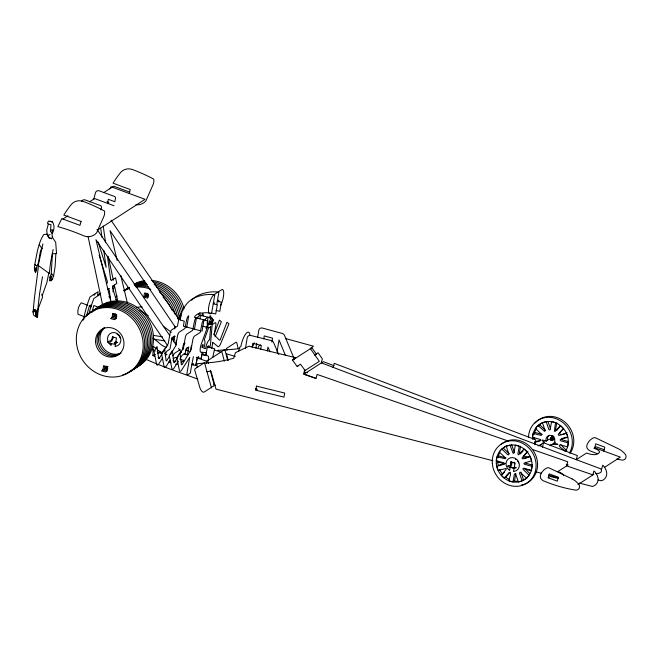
<?xml version="1.0" encoding="UTF-8"?>
<svg xmlns="http://www.w3.org/2000/svg" width="659" height="659" viewBox="0 0 659 659"><rect width="100%" height="100%" fill="white"/><g stroke="black" fill="none" stroke-linecap="round" stroke-linejoin="round"><path stroke-width="0.99" d="M35.578 316.435L35.693 315.661C35.553 314.368 38.148 310.463 34.845 309.376C32.217 310.068 33.09 313.618 33.889 315.389L37.266 317.613L37.72 315.76L36.838 314.195M52.415 253.921L51.221 273.979L52.349 274.325L53.585 276.228L55.125 266.318L55.875 253.641M51.872 232.388L52.407 237.454L51.443 238.739L49.013 238.039L47.094 234.291M515.783 473.524L514.49 481.004M42.489 276.739L39.598 293.519L37.547 311.896L36.402 315.595L35.817 314.681M38.486 265.577C36.822 280.545 34.276 296.278 33.255 310.76M245.42 348.743L247.191 337.869A3.328 3.064 53.7 0 1 250.824 335.497L271.228 340.571A3.328 3.064 53.7 0 1 273.592 342.606L278.765 354.583M252.15 347.268L252.801 343.306L261.302 345.423L260.659 349.385M255.89 348.166L256.697 343.224M257.661 337.284L258.789 330.365A3.328 2.998 60.2 0 1 262.348 328.042L282.258 333.446A3.328 2.998 60.2 0 1 284.556 335.522L294.557 359.69M263.765 338.874L264.243 335.901L272.546 338.158L271.895 342.12M267.307 351.041L267.949 347.071L269.984 351.791M277.093 351.807L279.029 339.912L285.322 355.135M304.252 373.2L304.787 369.921M42.901 243.945L38.206 265.445L48.774 273.139L46.913 282.406L42.3 295.397M104.88 365.992L104.361 368.999L107.302 369.798M114.015 313.659L113.488 316.666L116.437 317.465M106.181 366.042L105.827 368.043L107.796 368.579M115.317 313.709L114.963 315.71L116.923 316.246M111.429 343.454L111.099 345.324L110.572 344.978A7.142 6.499 57.1 0 1 109.666 333.94A7.142 6.499 57.1 0 1 120.127 336.79A7.142 6.499 57.1 0 1 115.622 346.354L115.028 346.395L116.495 337.985L112.565 336.922L111.915 340.654M143.786 297.052L144.486 293.041L148.415 294.112L147.715 298.115L143.786 297.044L147.995 294.318M145.787 293.09L145.26 296.097L148.201 296.896M147.081 293.14L146.735 295.141L148.695 295.677M173.721 341.716L174.742 335.843L172.024 337.606L170.286 347.548A1.664 0.478 -74.8 0 1 169.437 349.484L166.941 351.107L165.327 353.644M175.632 344.352L176.332 340.357M180.138 319.92L181.25 313.519L180.846 313.783A3.328 0.964 -74.8 0 0 179.19 317.424L177.444 326.189L171.661 329.928A3.328 0.964 -74.8 0 0 169.964 333.816L168.259 343.553L159.536 357.911A2.257 0.651 -74.8 0 1 158.621 358.381L157.089 346.494L154 351.354L156.685 364.732A7.15 2.068 -74.8 0 0 159.412 362.961L162.641 357.878M182.568 349.847L183.49 344.08M186.678 327.605L188.738 315.809L188.334 316.065A3.328 0.964 -74.8 0 0 186.678 319.706L184.932 328.47L179.149 332.218A3.328 0.964 -74.8 0 0 177.452 336.098L175.747 345.843L170.615 354.287M183.004 349.427L183.877 344.435M186.522 350.629L187.016 347.804M187.461 354.427L188.762 346.98L186.044 348.743L185.525 351.692A1.664 0.478 -74.8 0 1 184.677 353.636L182.181 355.25L180.031 358.636M190.319 351.7L191.308 346.041M194.479 329.162L196.489 317.663L196.085 317.926A3.328 0.964 -74.8 0 0 194.43 321.567L192.683 330.332L186.901 334.072A3.328 0.964 -74.8 0 0 185.204 337.96L183.499 347.697L179.396 354.451M197.651 318.61L197.988 316.691L200.583 315.01L199.916 318.841M192.988 365.358L193.326 363.406L191.835 364.369L190.303 373.151L187.708 374.831A3.328 0.964 -74.8 0 1 187.098 372.442L189.743 357.31L182.213 369.172A7.15 2.068 -74.8 0 1 179.479 370.943L176.801 357.565L179.882 352.705L181.414 364.592A2.257 0.651 -74.8 0 0 182.329 364.122L191.061 349.764L192.757 340.028A3.328 0.964 -74.8 0 1 194.454 336.139L200.237 332.4L201.983 323.635A3.328 0.964 -74.8 0 1 203.639 319.994L204.043 319.73L202.033 331.222M201.745 315.958L202.486 313.775A3.328 0.964 -74.8 0 1 203.129 315.933M195.863 365.267L197.214 357.54L198.713 356.577L198.375 358.504M205.221 320.587L205.542 318.758L208.145 317.078L207.19 322.564M206.135 328.569L206.481 326.559M201.16 358.414L202.181 352.557M209.315 317.935L210.04 315.842A3.328 0.964 -74.8 0 1 210.691 317.992M208.516 347.721L208.854 345.769L207.363 346.741L205.806 355.638L201.843 354.558L203.326 353.586M216.704 304.746L218.903 292.159L216.646 291.904A43.057 39.227 57.1 0 0 196.283 296.41A30.594 27.867 57.1 0 0 191.604 300.339M208.129 360.44L208.623 357.606A1.598 1.458 57.1 0 0 207.404 355.72L201.959 354.237L201.193 358.628L196.234 357.277M218.508 301.946L218.829 300.117L217.338 301.081L221.408 302.176L219.809 311.328A39.449 35.94 57.1 0 0 216.028 310.529M211.745 348.43L212.799 342.375L217.577 346.272A7.15 2.068 -74.8 0 0 220.312 344.5L228.937 323.8L226.984 322.202L220.378 339.36A2.257 0.651 -74.8 0 1 219.422 340.102L214.117 334.83L215.814 325.093A3.328 0.964 -74.8 0 0 215.213 322.696L211.91 324.838M212.758 357.376L214.62 348.71L207.363 346.741M520.561 446.201L519.358 453.203L520.206 453.952M534.902 444.767L535.767 439.8L334.228 363.364L333.19 367.335L321.295 362.829L322.342 358.85L318.033 352.722L314.895 355.044M542.588 447.28L543.387 442.691L577.333 455.567L576.279 459.677L601.593 469.134L602.779 465.213A14.243 12.793 60.8 0 1 606.058 470.139A8.229 7.397 60.8 0 1 601.099 480.773L598.133 479.925M550.908 440.327L551.723 435.657L553.684 436.192M551.978 438.482L551.863 439.149L551.212 438.968M553.453 437.527L553.338 438.194L552.679 438.013M556.781 422.74L555.578 429.742L556.575 430.459M53.132 249.473L50.578 262.554L49.236 273.716L48.774 273.139M53.313 275.511L52.662 278.848L51.13 280.742L49.689 280.742L49.384 279.861L50.974 278.386L51.41 276.121L50.43 278.106L49.936 278.411L49.433 277.843L51.353 274.02M100.951 209.974L101.453 207.437A1.598 1.458 57.1 0 0 100.374 205.542L85.275 199.957A3.328 3.04 57.1 0 0 81.568 201.506M193.384 356.659L191.86 364.353L195.83 365.531L197.321 358.002L206.819 361.247M205.905 355.259L206.473 352.367M238.682 351.346L239.621 347.359L240.832 346.576A13.056 3.822 -75.4 0 1 245.988 333.561A13.056 3.822 -75.4 0 1 250.025 335.563M525.363 462.288L525.75 463.244L532.563 465.114M534.21 434.339L534.688 432.37L542.308 434.446M548.206 477.833L549.244 473.887L558.305 477.182L557.267 481.128L548.206 477.833L550.438 476.383A7.71 2.447 14.8 0 0 558.494 478.039M603.751 451.077L604.789 447.131L595.728 443.828L594.69 447.774L620.374 457.124L604.468 467.404M93.627 199.693L95.481 192.79A3.328 3.04 57.1 0 1 99.32 190.855L114.427 196.44A1.598 1.458 57.1 0 1 115.498 198.343L114.831 201.72L108.323 199.315L107.359 203.285L108.867 202.313L107.038 201.638M129.213 193.458L130.268 189.537L113.068 183.177L114.221 181.34A109.394 99.666 57.1 0 1 120.935 172.114A12.439 11.335 57.1 0 1 131.973 169.338A182.848 166.587 57.1 0 1 153.753 179.124A9.951 9.061 57.1 0 1 153.069 184.644L145.903 200.88A12.883 11.738 57.1 0 1 135.952 204.702M52.407 279.169L51.229 280.627M86.609 315.636L89.385 305.982L90.884 305.018L90.324 306.946M91.873 312.308L93.875 305.479L99.13 307.531M253.303 345.538L254.16 342.771M50.059 234.563L48.593 235.279L46.665 234.167L43.766 234.53C38.082 243.089 36.92 254.127 34.803 264.251C39.713 271.03 38.675 250.478 41.995 248.443M35.084 264.44C34.128 267.002 34.079 270.198 35.57 272.521M213.92 334.434L219.422 320.134L221.383 321.732L215.106 336.79M33.057 311.641L34.079 310.183L35.668 310.595L36.467 312.514L35.981 316.435M212.066 323.635L213.631 319.87L211.671 318.281M109.888 188.861L111.017 186.728L145.062 199.323L97.318 230.238M169.585 355.975L167.024 360.193A2.257 0.651 -74.8 0 1 166.109 360.671L164.577 348.784L161.496 353.644L164.173 367.022A7.15 2.068 -74.8 0 0 166.908 365.251L170.129 360.168M178.367 356.14L174.775 362.055A2.257 0.651 -74.8 0 1 173.861 362.524L172.328 350.637L169.248 355.498L171.925 368.875A7.15 2.068 -74.8 0 0 174.66 367.104L178.416 361.173M172.823 355.934L174.429 353.389L180.228 349.641M51.138 232.215C51.715 233.747 53.099 230.551 52.514 229.752L51.863 229.612L50.446 231.647L50.982 224.67L48.321 224.085L46.715 230.098L47.176 234.316M52.036 278.658L50.644 280.322L49.623 280.495M561.748 438.581L561.97 439.784L568.783 441.654M502.652 474.225L504.522 472.091M520.594 453.746L523.081 450.904M505.708 477.149L510.066 472.174M528.007 451.695C521.755 456.242 521.936 460.493 529.877 456.325M556.814 430.286L560.554 426.019M563.61 428.951C556.435 434.363 560.257 436.316 567.012 432.609M33.098 312.061L33.774 311.46L35.125 311.658L36.22 314.154M197.181 367.524A43.543 40.15 52.9 0 1 196.983 363.702L209.636 362.648A137.056 126.38 52.9 0 0 233.747 358.183L235.477 352.639L248.978 346.197L295.636 357.705L292.415 360.078L297.176 366.503L300.397 364.13L304.853 370.16L303.807 374.139L316.065 378.414L317.111 374.427L508.386 441.085M255.964 390.235L257.323 389.255L255.346 388.769M62.934 219.043L67.959 215.79M89.558 201.802L94.591 198.548L114.032 205.756M103.62 192.7L113.669 186.192L129.765 192.14M100.761 293.098L97.483 295.224L98.15 291.69L89.986 296.978A35.718 9.144 -68.8 0 0 83.882 318.19M100.39 294.243L93.858 298.478A35.718 9.144 -68.8 0 0 89.171 313.066M107.796 289.441L109.435 288.387M112.697 286.27L114.328 285.215A35.718 9.144 -68.8 0 1 112.911 291.838M116.437 314.763L110.547 318.569L114.477 319.64L116.157 318.552M111.338 339.459L112.813 338.504M108.142 366.544L101.412 370.902L105.341 371.973L107.022 370.885M214.743 302.761L213.252 303.725L217.305 304.829L215.707 313.981A39.449 35.94 57.1 0 0 210.666 313.009M183.556 344.179L185.055 343.215M510.626 464.01L512.842 462.585L510.873 462.05M539.029 445.624L544.647 441.983A4.786 1.409 9.9 0 1 542.184 439.957L546.113 441.028L549.062 439.125L551.023 439.66L552.497 438.705L550.529 438.169L551.27 437.691A2.125 0.626 9.9 0 1 553.964 437.749M511.854 465.023L510.387 465.979L508.419 465.443L507.685 465.921A2.125 0.626 9.9 0 0 508.913 466.926L512.842 467.997A2.125 0.626 9.9 0 0 515.544 468.055L516.277 467.577L514.317 467.05M549.968 445.756L552.497 444.125A4.786 1.409 9.9 0 0 557.901 444.24L553.972 443.169L555.438 442.214M260.552 344.986L258.913 346.049A1.598 0.47 -75.4 0 0 258.188 347.557M566.221 464.257L568.165 464.933L557.802 471.63A7.71 2.447 14.8 0 1 563.429 475.576M577.902 484.587L593.8 474.307M292.489 360.185L311.905 347.738L316.427 354.163L314.953 355.11M297.176 366.503L298.651 365.556M304.046 371.141L319.335 361.338L310.298 348.512L313.437 346.189L285.874 338.644M304.104 373.183L305.735 372.244L307.621 372.755M165.211 355.448L167.007 354.443L164.775 353.677M173.053 358.776L175.574 357.376A25.94 23.633 57.1 0 0 176.999 358.117M181.266 362.236L184.52 360.432A25.94 23.633 57.1 0 1 179.948 359.336M52.201 233.583C54.318 230.09 54.862 225.189 52.3 221.63L52.3 222.388L50.479 221.045L50.43 221.581L49.483 221.539L48.898 220.872L47.695 222.371L47.621 223.483L48.321 224.085M534.449 441.942L540.817 440.121M534.795 442.378C535.47 441.645 542.563 441.703 540.141 439.405L532.521 437.329L533.222 433.325L540.841 435.401L541.591 435.064L541.41 434.182L535.495 428.507L536.673 426.941L538.065 425.574L544.696 431.431L545.092 430.549L542.456 422.781L546.204 421.711L548.84 429.47L549.557 430.006L550.191 429.47L551.55 421.702L553.535 422.106L555.471 422.773L554.384 431.266L555.348 431.241L560.323 425.549L563.379 428.482L558.395 434.166L558.362 435.047L559.17 435.385L566.443 433.301L567.251 435.261L567.803 437.304L560.529 439.388L560.068 440.088L560.644 440.797L568.264 442.864L567.564 446.868L559.944 444.8C556.666 446.11 564.59 449.627 564.557 450.987M562.91 438.177L566.551 437.131M537.975 445.855L541.616 444.817M498.229 465.402L505.502 463.318M210.279 370.243L214.29 385.515L204.422 391.899A8.369 3.246 78.7 0 1 200.023 388.135L194.899 370.844A1.664 0.643 78.7 0 1 195.039 368.793L204.562 362.631L206.959 371.758L210.938 371.099L215.995 389.107L492.866 460.715M217.561 350.399L229.859 349.575A137.056 123.167 60.8 0 0 239.761 348.479M153.613 335.406L162.551 336.848M171.488 338.298L173.474 338.619A3.328 3.04 57.1 0 1 175.113 336.452M153.959 339.196L164.882 340.967M523.328 455.781L528.312 457.066M496.845 461.745L504.794 463.804M524.688 468.953L531.656 470.748M535.635 471.778L541.599 473.327M548.56 475.123L558.511 477.701M579.393 483.105L592.326 486.449A8.229 7.587 52.9 0 0 597.375 475.757A14.243 13.131 52.9 0 0 593.981 470.905L592.77 474.834L566.682 465.88L567.745 461.77L532.752 449.57M207.008 323.544L211.004 324.632L212.091 318.363L198.474 314.656A9.004 8.205 57.1 0 1 200.039 312.58M202.914 326.205L206.901 327.284L207.997 321.015L194.38 317.308A9.004 8.205 57.1 0 1 200.608 313.214A39.449 35.94 57.1 0 1 209.397 312.877M201.053 330.95L183.383 326.139L184.256 321.122L180.269 320.035A30.594 27.867 57.1 0 1 192.189 299.062A43.057 39.227 57.1 0 1 212.552 294.557L214.809 294.82L211.654 312.885L210.616 313.56A9.992 2.891 -74.8 0 1 208.804 306.386A9.992 2.891 -74.8 0 1 213.903 294.738L221.548 289.787A9.992 2.891 -74.8 0 1 223.714 294.046A9.992 2.891 -74.8 0 1 220.707 305.298M174.404 339.83L172.485 339.311A3.328 3.04 57.1 0 0 171.669 339.196M185.978 350.234L188.952 351.049M184.331 354.04L187.304 354.847M109.872 340.415L111.832 340.95L110.358 341.897L108.397 341.362L107.664 341.84A2.125 0.626 9.9 0 0 108.892 342.853L112.813 343.924A2.125 0.626 9.9 0 0 115.514 343.982L116.248 343.504L114.287 342.968L115.762 342.013L117.722 342.548M172.88 360.794L175.846 361.602M506.087 457.906L498.468 455.83L497.99 457.799A19.111 17.406 57.1 0 1 499.407 453.31M235.214 356.42L226.49 353.825L228.22 360.448M213.813 384.708L215.592 385.317M214.216 349.88L220.864 352.153M184.182 353.521L187.864 354.773M315.867 378.348L303.923 374.18L323.363 361.667L334.055 365.729M197.848 379.139L183.713 373.966A521.236 474.867 57.1 0 1 157.756 364.27M604.344 449.776L596.189 446.802L593.957 448.252A7.71 2.447 14.8 0 1 599.459 452.486L596.519 454.389A7.71 2.447 14.8 0 1 586.592 453.013L576.287 459.677L332.82 367.236M108.801 296.723L110.547 297.407M115.803 299.45L117.549 300.133L114.386 285.215M87.738 305.315L81.255 302.786A15.709 14.309 57.1 0 0 77.951 314.236L84.294 316.707M89.591 306.031L91.444 306.756M158.078 357.755L159.808 358.447M154.618 356.362L152.888 355.654L153.267 346.247L154.733 347.392A25.47 23.205 57.1 0 0 156.216 348.759M51.443 238.739L48.601 237.059L47.193 234.719M152.6 349.822L155.359 351.008M157.196 351.799L161.793 353.776M36.179 315.826L37.72 316.905M52.25 253.806L56.542 253.542L55.702 242.43L52.218 236.869M42.094 248.542L39.334 244.81M550.594 428.902L548.008 421.727M514.374 452.362L511.458 444.215M545.454 430.294L539.532 424.618L538.148 425.986A19.111 17.406 57.1 0 1 541.607 423.029M566.765 450.74L560.595 444.487M509.234 453.754L503.311 448.079L501.927 449.446A19.111 17.406 57.1 0 1 506.705 445.731M529.803 473.491L524.44 468.252M37.308 314.607L37.687 315.093L38.288 308.437L42.563 297.127L41.739 294.12M111.017 220.23L178.696 318.997M96.964 229.324L169.857 335.695M171.587 338.224L176.217 344.978M178.531 348.356L181.423 352.573M175.591 327.531L110.02 230.617L117.162 260.387M167.872 345.983L95.975 239.711L110.967 302.226M520.948 472.157L523.576 479.917L521.747 480.592A19.111 17.406 57.1 0 0 527.142 477.849M98.199 242.1L106.14 267.389L103.76 250.263M99.105 255.222L107.351 281.508A6.557 2.504 81.3 0 0 107.302 283.115M112.565 288.041L116.824 301.641M206.967 371.742L211.531 388.011M227.742 360.572L224.826 349.509L206.218 361.552L206.695 363.381M226.96 350.258L226.482 348.43L236.004 342.26A1.664 0.643 78.7 0 1 237.018 343.561L238.163 348.545M222.067 352.507L224.332 361.148M208.013 361.61L208.516 363.529M120.729 275.273L127.393 303.058M108.249 256.367L113.323 280.24M88.075 236.622L102.656 305.257M103.224 225.996L105.465 242.117M107.433 256.219L110.654 279.391M100.679 228.096L101.939 237.166M110.951 302.39L109.262 290.207A6.557 2.504 81.3 0 1 108.504 288.831M37.019 265.89L36.369 271.146L36.154 267.521L35.561 269.506L35.619 272.686L34.836 268.386M515.025 463.92A1.557 1.417 57.1 0 1 514.209 462.214M514.555 468.203A4.761 4.341 57.1 0 1 512.274 467.577M511.763 467.247A4.761 4.341 57.1 0 1 511.293 466.844M515.519 459.265A4.761 4.341 57.1 0 1 516.063 459.537M517.472 460.732A4.761 4.341 57.1 0 1 518.139 461.778M518.369 462.354A4.761 4.341 57.1 0 1 518.534 462.947M517.175 481.227A19.111 17.406 57.1 0 1 513.27 480.79M509.481 479.488A19.111 17.406 57.1 0 1 505.988 477.388M502.405 473.953A19.111 17.406 57.1 0 1 499.728 469.743M498.13 465.048A19.111 17.406 57.1 0 1 497.718 460.995M511.672 464.381A4.761 4.341 57.1 0 1 511.244 461.407M500.856 444.545A23.37 21.294 57.1 0 1 534.152 452.074A23.37 21.294 57.1 0 1 524.004 484.324M523.114 484.604A23.37 21.294 57.1 0 1 521.285 485.032M532.48 439.306A19.111 17.406 57.1 0 1 555.059 422.592A19.111 17.406 57.1 0 1 565.496 451.423M553.403 443.779A4.761 4.341 57.1 0 1 550.776 444.743M546.187 441.308A4.761 4.341 57.1 0 1 551.179 435.615A4.761 4.341 57.1 0 1 553.815 443.375M528.485 437.148A23.37 21.294 57.1 0 1 556.558 418.86A23.37 21.294 57.1 0 1 569.368 453.145M554.771 438.581A1.557 1.417 57.1 0 1 552.959 439.619A1.557 1.417 57.1 0 1 551.962 437.551A1.557 1.417 57.1 0 1 553.955 436.876M534.004 439.158A19.111 17.406 57.1 0 1 533.938 437.535M534.367 433.564A19.111 17.406 57.1 0 1 536.352 428.474M547.662 440.352A4.761 4.341 57.1 0 1 549.309 435.129M535.092 423.053A23.37 21.294 57.1 0 1 537.077 421.085M537.793 420.5A23.37 21.294 57.1 0 1 566.345 423.383A23.37 21.294 57.1 0 1 570.34 452.997M94.163 310.793A35.652 32.48 57.1 0 1 145.26 318.033A35.652 32.48 57.1 0 1 133.999 368.686M116.346 342.037A4.761 4.341 57.1 0 1 115.234 341.576M112.92 338.751A4.761 4.341 57.1 0 1 112.722 336.354M94.566 310.002A35.652 32.48 57.1 0 1 144.56 320.15A35.652 32.48 57.1 0 1 132.525 369.641M91.832 312.094A35.652 32.48 57.1 0 1 142.311 319.936A35.652 32.48 57.1 0 1 131.825 370.234M115.449 343.108A4.761 4.341 57.1 0 1 114.304 342.795M117.005 334.212A4.761 4.341 57.1 0 1 117.549 334.484M118.06 334.813A4.761 4.341 57.1 0 1 118.529 335.217M118.958 335.67A4.761 4.341 57.1 0 1 119.32 336.181M119.625 336.724A4.761 4.341 57.1 0 1 120.02 337.894M91.617 311.905A35.652 32.48 57.1 0 1 141.611 322.053A35.652 32.48 57.1 0 1 129.584 371.544M85.645 316.806A35.652 32.48 57.1 0 1 138.67 323.956A35.652 32.48 57.1 0 1 122.632 374.913M83.05 320.225A35.652 32.48 57.1 0 1 84.031 318.816M104.69 327.712A15.165 13.814 57.1 0 0 99.575 348.759A15.165 13.814 57.1 0 0 120.836 353.076A15.165 13.814 57.1 0 1 102.516 346.856A15.165 13.814 57.1 0 1 104.592 327.737M88.281 314.598A35.652 32.48 57.1 0 1 139.37 321.839A35.652 32.48 57.1 0 1 128.11 372.5M120.852 353.199A15.165 13.814 57.1 0 1 101.049 347.804A15.165 13.814 57.1 0 1 104.567 327.614M97.507 308.091A35.652 32.48 57.1 0 1 147.501 318.248A35.652 32.48 57.1 0 1 135.474 367.738M159.939 352.137A35.652 32.48 57.1 0 1 158.407 352.878M123.859 290.71A35.652 32.48 57.1 0 1 129.18 288.041M135.82 286.344A35.652 32.48 57.1 0 1 148.868 287.217M159.527 292.135A35.652 32.48 57.1 0 1 175.253 314.425M134.156 284.12A35.652 32.48 57.1 0 1 144.65 280.619M151.595 280.421A35.652 32.48 57.1 0 1 184.092 308.709M127.805 288.469A35.652 32.48 57.1 0 1 129.131 287.398M134.963 283.922A35.652 32.48 57.1 0 1 144.898 281.377M152.748 281.69A35.652 32.48 57.1 0 1 182.84 310.554M126.33 289.416A35.652 32.48 57.1 0 1 129.04 287.357M134.279 284.54A35.652 32.48 57.1 0 1 145.161 282.233M154.758 283.403A35.652 32.48 57.1 0 1 181.563 312.407M159.956 352.268A35.652 32.48 57.1 0 1 157.707 353.471M155.359 354.484A35.652 32.48 57.1 0 1 152.929 355.3M115.943 297.193A35.652 32.48 57.1 0 1 117.104 295.94M123.851 290.792A35.652 32.48 57.1 0 1 129.321 288.428M136.067 287.102A35.652 32.48 57.1 0 1 150.804 289.293M163.078 297.151A35.652 32.48 57.1 0 1 171.999 310.117M174.956 326.246A35.652 32.48 57.1 0 1 174.734 328.94M136.693 307.473A15.165 13.814 57.1 0 1 142.179 307.094M124.864 290.38A35.652 32.48 57.1 0 1 128.274 287.851M134.403 284.886A35.652 32.48 57.1 0 1 146.306 283.23M154.14 284.606A35.652 32.48 57.1 0 1 180.096 313.363M125.334 289.754A35.652 32.48 57.1 0 1 129.073 287.744M135.589 285.676A35.652 32.48 57.1 0 1 145.985 285.38M158.662 289.729A35.652 32.48 57.1 0 1 177.724 318.898M124.708 290.265A35.652 32.48 57.1 0 1 129.016 287.53M134.56 285.322A35.652 32.48 57.1 0 1 147.459 284.424M156.059 286.764A35.652 32.48 57.1 0 1 179.281 318.857M112.162 337.202A4.786 1.409 9.9 0 1 114.287 337.556M616.684 459.076A144.14 131.339 57.1 0 0 621.882 460.031A3.962 3.608 57.1 0 0 625.844 455.278A12.093 11.022 57.1 0 0 625.276 454.298A18.963 17.282 57.1 0 0 618.636 448.894L595.893 437.988A3.328 3.04 57.1 0 0 593.265 437.955A14.959 13.625 57.1 0 0 587.169 444.479A6.071 5.536 57.1 0 0 586.782 446.58A3.328 3.04 57.1 0 0 587.416 448.581A6.343 5.783 57.1 0 0 591.172 451.267A144.14 131.339 57.1 0 0 597.87 453.837M601.123 469.57A17.332 5.494 14.8 0 1 595.876 473.714M110.654 279.408A6.557 2.504 81.3 0 1 111.297 280.52L115.547 277.752L116.808 283.444L112.607 286.163A6.557 2.504 81.3 0 1 112.574 288.057M156.867 363.908A521.236 474.867 57.1 0 1 146.257 359.46M152.88 338.042A323.973 295.158 57.1 0 1 158.662 342.523A18.674 17.01 57.1 0 0 166.29 347.4M177.197 364.501A47.613 43.379 57.1 0 1 175.64 364.155M171.01 362.779A47.613 43.379 57.1 0 1 168.737 361.906M162.048 352.565A25.47 23.205 57.1 0 1 156.99 349.402M94.113 295.281A15.709 14.309 57.1 0 1 95.308 293.692M139.897 310.397A323.973 295.158 57.1 0 1 148.324 315.776M163.275 326.205A323.973 295.158 57.1 0 1 171.274 332.293M212.75 342.433A7.15 2.068 -74.8 0 1 212.486 342.902M206.316 352.738A8.345 2.414 -74.8 0 1 205.97 352.656L201.407 352.186A6.343 1.837 -74.8 0 1 200.122 350.077A6.343 1.837 -74.8 0 1 201.333 343.94L209.381 322.004A5 1.442 -74.8 0 1 211.597 318.075A5 1.442 -74.8 0 1 212.519 320.595L210.658 342.565A6.664 1.928 -74.8 0 1 209.702 347.672M504.489 463.565L504.028 464.266L496.754 466.358L498.113 470.361L506.104 468.483L506.161 469.488L501.186 475.18L504.234 478.104L509.218 472.421C512.743 472.058 508.287 479.217 509.086 480.881L513.015 481.951L514.374 474.192L515 473.648L515.717 474.183L518.353 481.951L522.109 480.872L519.473 473.113L520.009 472.198L526.5 478.088L529.07 475.155L523.155 469.472L522.966 468.598L523.724 468.261L531.343 470.328L532.044 466.325L524.424 464.249L523.889 463.244L531.582 460.756L530.223 456.761L522.949 458.845L522.134 458.507L522.175 457.626L527.159 451.942L524.103 449.01L518.435 454.875L517.9 453.993L519.251 446.234L515.322 445.163L513.971 452.931L513.188 453.45L509.984 445.163L506.236 446.242L508.872 454.002L508.608 454.825L507.759 454.71L501.837 449.026L499.267 451.967L505.189 457.643L505.189 458.755L497.001 456.786L496.301 460.789L503.913 462.865L504.489 463.565M210.732 326.477L209.595 339.813A6.664 1.928 -74.8 0 0 205.682 348.52L203.779 348.331A6.343 1.837 -74.8 0 0 204.158 340.011L208.878 327.136A5 1.442 -74.8 0 0 210.732 326.477M256.508 386.108L255.84 390.202L283.988 397.146L284.655 393.052L256.508 386.108M103.587 365.943L102.886 369.946L106.816 371.017L107.516 367.014L103.587 365.943M112.722 313.618L112.022 317.622L115.943 318.692L116.643 314.681L112.722 313.618M511.087 461.975L509.621 470.378L509.086 470.032A7.142 6.499 57.1 0 1 508.18 459.002A7.142 6.499 57.1 0 1 518.641 461.844A7.142 6.499 57.1 0 1 514.144 471.407L513.542 471.449L515.009 463.046L511.087 461.975M81.032 221.424L79.978 225.345L61.781 218.623L57.86 226.63A208.961 190.377 57.1 0 1 83.018 235.502A12.883 11.738 57.1 0 0 96.659 232.767L103.825 216.531A9.951 9.061 57.1 0 0 104.509 211.012A182.848 166.587 57.1 0 0 82.729 201.226A12.439 11.335 57.1 0 0 71.699 204.002A109.394 99.666 57.1 0 0 64.986 213.228L63.832 215.065L81.032 221.424M572.152 478.953L549.408 468.047A3.328 3.04 57.1 0 0 546.781 468.014A14.959 13.625 57.1 0 0 540.685 474.529A6.071 5.536 57.1 0 0 540.298 476.63A3.328 3.04 57.1 0 0 540.932 478.64A6.343 5.783 57.1 0 0 544.688 481.317A144.14 131.339 57.1 0 0 575.398 490.082A3.962 3.608 57.1 0 0 579.352 485.337A12.093 11.022 57.1 0 0 578.791 484.349A18.963 17.282 57.1 0 0 572.152 478.953M496.309 463.574A19.111 17.406 57.1 0 0 524.432 479.678A19.111 17.406 57.1 0 0 521.771 447.42A19.111 17.406 57.1 0 0 496.309 463.574M492.322 463.574A23.37 21.294 57.1 0 0 526.722 483.278A23.37 21.294 57.1 0 0 523.468 443.82A23.37 21.294 57.1 0 0 492.322 463.574M550.413 439.149A1.557 1.417 57.1 0 0 552.703 440.459A1.557 1.417 57.1 0 0 552.481 437.831A1.557 1.417 57.1 0 0 550.413 439.149M76.436 342.342A35.652 32.48 57.1 0 0 128.909 372.393A35.652 32.48 57.1 0 0 123.95 312.201A35.652 32.48 57.1 0 0 76.436 342.342M95.596 342.326A15.165 13.814 57.1 0 0 117.912 355.102A15.165 13.814 57.1 0 0 115.795 329.508A15.165 13.814 57.1 0 0 95.596 342.326M202.684 347.178A1.68 0.486 -74.8 0 0 203.03 344.542A1.68 0.486 -74.8 0 0 201.942 346.725A1.68 0.486 -74.8 0 0 202.684 347.178M210.773 323.882A1.68 0.486 -74.8 0 0 211.119 321.254A1.68 0.486 -74.8 0 0 210.023 323.437A1.68 0.486 -74.8 0 0 210.773 323.882"/></g></svg>
